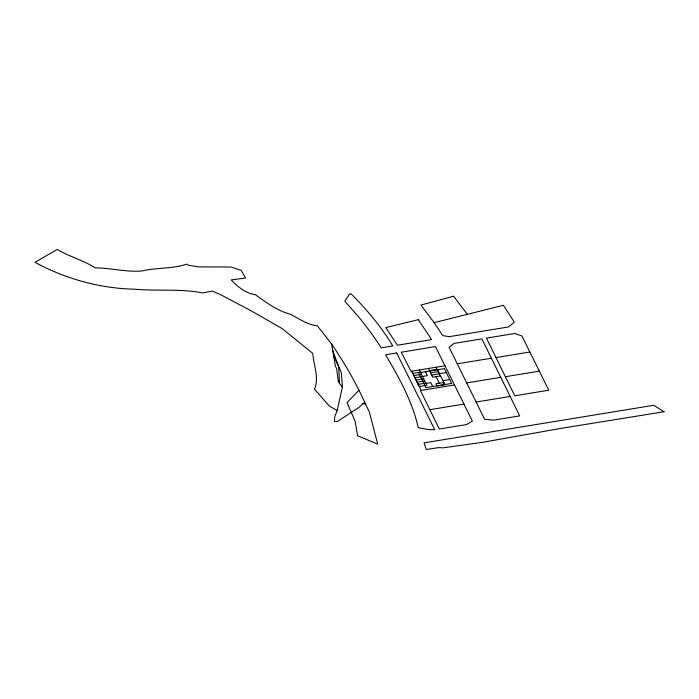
<?xml version="1.0" encoding="UTF-8"?>
<svg xmlns="http://www.w3.org/2000/svg" width="699" height="699" viewBox="0 0 699 699"><rect width="100%" height="100%" fill="white"/><g stroke="black" fill="none" stroke-linecap="round" stroke-linejoin="round"><path stroke-width="1.05" d="M337.206 410.593L342.449 386.704L341.278 372.392L333.624 355.712L331.676 344.153L317.337 325.795C307.473 324.817 298.971 318.709 290.356 314.244C277.031 310.723 266.345 302.492 255.318 294.672C245.873 293.484 237.616 286.695 231.22 279.923L245.594 278.01L241.129 270.295L230.985 267.001L198.848 266.887L188.468 265.253L186.86 264.126C172.452 269.054 156.908 267.385 142.072 270.959C126.353 272.313 110.861 267.997 95.221 267.848C83.19 260.229 69.411 256.603 57.196 249.482L34.95 262.291C65.557 278.927 99.948 288.469 134.811 289.203C157.415 291.282 180.08 288.495 202.544 292.898L212.26 291.134L220.596 294.681L251.43 310.968L282.239 328.626L312.759 353.371C313.519 365.061 319.382 377.696 314.524 389.151L329.36 406.102L337.206 410.593L334.804 416.49L334.428 421.41L337.198 421.619L358.867 407.438L364.695 402.309C355.529 381.925 344.266 362.615 331.676 344.153M358.858 390.348L347.062 402.633L355.162 421.357L357.582 435.765L377.713 444.127L369.369 412.052L364.695 402.309M434.114 322.676L503.411 305.288L514.333 322.178L508.505 326.949L449.265 336.656L442.834 335.651L433.511 321.82L420.903 305.079L453.529 296.201L467.378 314.332M444.948 365.778L411.003 371.335L401.296 352.2L435.433 346.555L472.384 421.095L466.443 424.59L439.348 429.029L420.431 390.531L454.464 384.957M457.26 363.812L484.608 419.26L493.669 420.143L519.689 415.888L481.891 338.875L454.088 343.427L449.116 347.316L457.26 363.812L491.388 358.22M495.984 357.573L529.868 352.016M412.838 373.406L420.414 372.156M429.509 370.671L437.085 369.43M413.913 375.59L421.488 374.349M430.584 372.855L438.159 371.615M414.988 377.775L427.377 375.634L425.464 371.737M431.659 375.048L439.243 373.799M446.32 372.523L439.505 373.642L437.591 369.745M416.062 379.968L423.646 378.727M417.137 382.152L424.721 380.911M418.212 384.336L425.796 383.096M424.005 383.751L430.82 382.633L432.733 386.53M442.948 380.64L449.763 379.531M443.856 382.502L435.966 383.795L437.041 385.979L444.616 384.738L443.542 382.554M466.687 382.912L500.764 377.329M505.377 376.709L539.331 371.143L548.776 390.217L514.744 395.791L486.434 338.133L514.761 333.484L521.891 335.922L539.331 371.143M429.859 409.684L463.944 404.092M476.106 402.039L510.148 396.464M362.86 403.55L365.481 403.935M342.292 387.202L338.333 381.706L336.717 369.002L335.284 365.586L333.624 355.712M444.861 384.546L440.632 375.94L432.733 377.233L428.435 368.487M436.01 367.237L440.318 375.992M436.089 376.682L439.313 383.244M419.339 369.972L426.871 385.289L419.295 386.53L411.763 371.213L421.191 390.409M332.768 350.61L338.77 366.931L339.469 383.279M349.369 294.27L344.834 301.199L358.604 316.918A621.009 358.535 0 0 1 377.609 342.37L381.217 347.849L392.786 345.961C381.339 326.713 366.757 309.561 350.985 293.746L349.369 294.27M418.273 319.679L385.796 327.595L397.408 345.21L431.659 339.609L418.273 319.679M664.05 411.746L560.275 428.487L482.939 442.257L443.288 447.832L438.719 447.605L426.276 449.518L424.066 442.869L653.792 405.28L664.05 411.746M396.683 352.96L385.595 354.786C399.138 377.757 412.401 401.444 418.255 427.709L428.67 429.579L434.726 429.675L396.683 352.96M444.407 368.626L418.649 372.847L425.918 387.648L451.676 383.428L444.407 368.626"/></g></svg>
